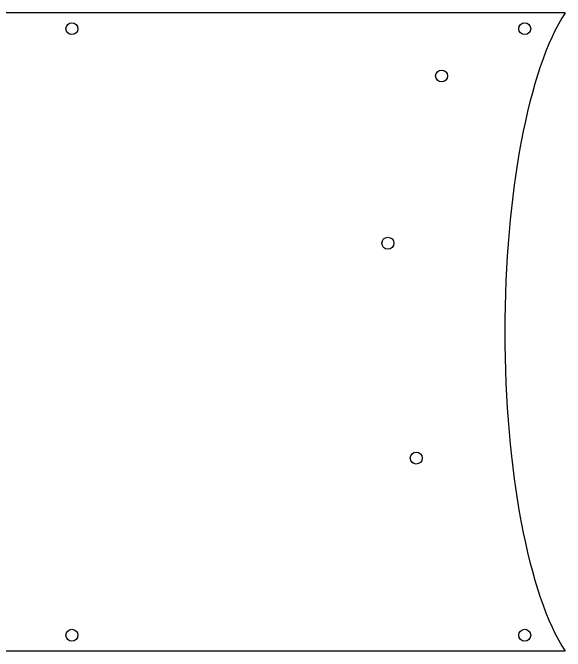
# Model space of a CAD drawing. Header units: millimetres. Extents: x -37 to 1379, y -2 to 984.
# Drawn here: x 231.6 to 324.1, y 377 to 483.9 of the extents above; entities that cross this region are included whole.
import ezdxf

# ---------------------------------------------------------------- set-up
doc = ezdxf.new("R2010")
doc.units = ezdxf.units.MM
doc.layers.get('0').update_dxf_attribs({"lineweight": 25, "true_color": 0xffffff})

msp = doc.modelspace()

# ---------------------------------------------------------------- linework, layer by layer
for p, q in [((324.15, 483.95), (-24.28, 483.95)), ((324.15, 377.02), (-24.28, 377.02))]:
    msp.add_line(p, q)
for centre in [(241.54, 481.28), (317.36, 481.28), (303.45, 473.36), (294.45, 445.36), (299.2, 409.36), (241.54, 379.69), (317.36, 379.69)]:
    msp.add_circle(centre, 1)
msp.add_ellipse((331.02, 430.48), major_axis=(0, 58.46), ratio=0.29078, start_param=0.416584, end_param=2.725009)

doc.saveas('drawing.dxf')
